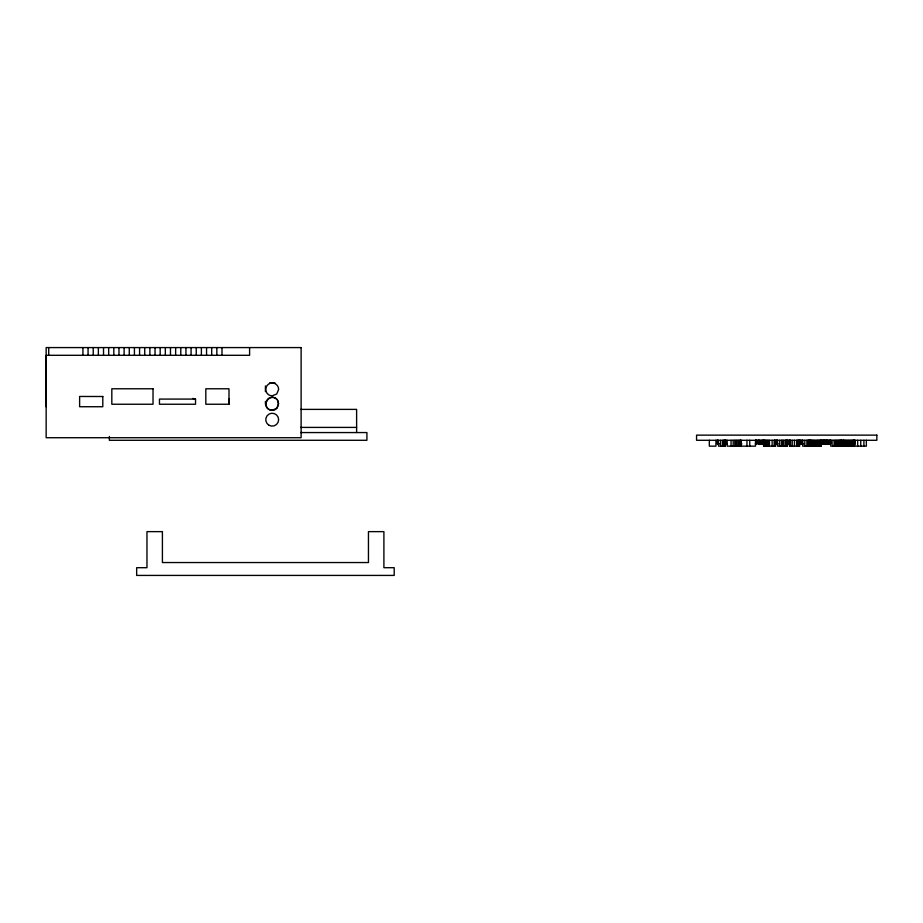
<?xml version="1.0" encoding="UTF-8"?>
<svg xmlns="http://www.w3.org/2000/svg" width="923" height="923" viewBox="0 0 923 923"><rect width="100%" height="100%" fill="white"/><g stroke="black" fill="none" stroke-linecap="round" stroke-linejoin="round"><path stroke-width="1.38" d="M46.15 406.812L46.15 355.297L249.602 355.297L249.602 347.579M228.996 404.239L228.996 388.779L205.817 388.779L205.817 404.239L228.996 404.239L229.354 398.586M278.596 403.824L276.9 408.139L272.47 410.204M271.939 397.444C263.897 397.467 264.186 410.516 272.204 410.216M269.504 382.907L275.031 382.907M195.526 399.082L159.46 399.082L159.46 404.239L195.526 404.239L195.526 399.082L192.78 398.424M300.61 409.385L356.613 409.385L356.613 432.564M300.61 427.407L356.613 427.407M300.61 432.564L366.916 432.564L366.916 440.283L109.364 440.283L109.364 436.429M719.513 443.894L717.171 443.894L717.171 440.283M725.051 443.894L727.139 443.894M739.311 443.894L741.896 443.894M755.291 443.894L756.433 443.894L756.433 440.283M763.69 443.894L758.002 443.894L758.083 440.283M774.893 443.894L776.174 443.894L776.174 440.283M778.262 443.894L776.912 443.894L776.912 440.283M787.169 443.894L789.846 443.894M798.753 443.894L803.552 443.894M808.41 443.894L810.844 443.894M820.847 443.894L824.712 443.894L824.677 440.283M853.106 443.894L854.756 443.894L854.756 440.283M775.158 446.144L763.575 446.144L763.575 440.283M799.641 446.144L789.477 446.144L789.477 440.283M842.791 446.144L854.213 446.144M272.204 397.432C282.011 397.271 279.138 413.389 269.989 409.87C259.998 406.212 270.335 391.525 277.142 399.694M277.592 400.409L278.584 403.559M866.351 440.283L866.351 446.144L854.975 446.144L855.021 440.283M863.905 440.283L863.905 446.144M860.744 440.283L860.744 446.144M857.663 440.283L857.663 446.144M854.548 440.283L854.548 443.894M854.11 440.283L854.11 446.144M853.821 440.283L853.821 446.144M853.337 440.283L853.337 446.144M852.656 440.283L852.656 446.144M851.814 440.283L851.814 446.144M850.844 440.283L850.844 446.144M849.748 440.283L849.748 446.144M848.514 440.283L848.514 446.144M847.291 440.283L847.291 446.144M846.195 440.283L846.195 446.144M845.214 440.283L845.214 446.144M844.372 440.283L844.372 446.144M843.68 440.283L843.68 446.144M843.195 440.283L843.195 446.144M842.895 440.283L842.895 446.144M841.984 440.283L841.984 443.894M841.464 440.283L841.464 446.144L830.758 446.144L830.758 440.283M841.372 440.283L841.372 446.144M841.153 440.283L841.153 446.144M840.772 440.283L840.772 446.144M840.218 440.283L840.218 446.144M839.538 440.283L839.538 446.144M838.742 440.283L838.742 446.144M837.842 440.283L837.842 446.144M836.815 440.283L836.815 446.144M835.673 440.283L835.673 446.144M834.669 440.283L834.669 446.144M832.904 440.283L832.904 446.144M831.023 440.283L831.023 443.894L825.762 443.894L825.762 440.283M830.608 440.283L830.608 443.894M830.089 440.283L830.089 443.894M829.477 440.283L829.477 443.894M828.75 440.283L828.75 443.894M828.035 440.283L828.035 443.894M827.423 440.283L827.423 443.894M826.904 440.283L826.904 443.894M826.489 440.283L826.489 443.894M826.177 440.283L826.166 443.894M825.947 440.283L825.947 443.894M824.539 440.283L824.539 443.894M824.308 440.283L824.308 443.894M823.997 440.283L823.997 443.894M823.581 440.283L823.581 443.894M823.062 440.283L823.062 443.894M822.451 440.283L822.451 443.894M821.724 440.283L821.724 443.894M821.262 440.283L821.262 446.144L810.221 446.144L810.071 440.283M821.17 446.144L821.02 440.283L820.893 446.144M820.443 440.283L820.443 446.144M819.843 440.283L819.843 446.144M819.093 440.283L819.093 446.144M818.24 440.283L818.24 446.144M817.259 440.283L817.259 446.144M816.14 440.283L816.14 446.144M814.871 440.283L814.871 446.144M813.74 440.283L813.74 446.144M812.736 440.283L812.736 446.144M811.859 440.283L811.859 446.144M811.144 440.283L811.144 446.144M810.325 440.283L810.325 446.144M809.656 440.283L809.656 443.894M809.436 440.283L809.436 446.144L802.664 446.144L802.664 440.283M809.183 440.283L809.183 443.894M809.056 440.283L809.056 446.144M808.56 440.283L808.56 446.144M807.729 440.283L807.729 446.144M806.864 440.283L806.864 446.144M804.81 440.283L804.81 446.144M802.445 440.283L802.375 443.894M801.579 440.283L801.579 443.894M800.633 440.283L800.633 443.894M800.056 440.283L800.056 443.894M799.641 440.283L799.56 446.144M799.295 440.283L799.295 446.144M799.006 440.283L799.006 443.894M798.868 440.283L798.868 446.144M798.257 440.283L798.257 446.144M797.495 440.283L797.495 446.144M796.63 440.283L796.63 446.144M794.415 440.283L794.415 446.144M792.222 440.283L792.222 446.144M790.515 440.283L790.515 446.144M790.03 440.283L790.03 446.144M789.615 440.283L789.615 446.144M788.346 440.283L788.346 443.894M787.342 440.283L787.342 446.144L777.304 446.144L777.304 440.283M787.077 440.283L787.077 446.144M786.742 440.283L786.742 446.144M786.281 440.283L786.281 446.144M785.692 440.283L785.692 446.144M785.011 440.283L785.011 446.144M783.327 440.283L783.327 446.144M782.312 440.283L782.312 446.144M781.354 440.283L781.354 446.144M779.45 440.283L779.45 446.144M776.993 440.283L776.993 443.894M775.158 440.283L775.066 446.144L774.962 440.283M774.501 440.283L774.501 446.144M774.328 440.283L774.351 446.144M772.136 440.283L772.136 446.144M769.436 440.283L769.436 446.144M768.236 440.283L768.236 446.144M767.151 440.283L767.151 446.144M766.182 440.283L766.182 446.144M765.317 440.283L765.317 446.144M764.613 440.283L764.613 446.144M764.106 440.283L764.106 446.144M763.736 440.283L763.806 446.144M763.298 440.283L763.298 443.894M763.033 440.283L763.033 443.894M762.663 440.283L762.663 443.894M761.81 440.283L761.81 443.894M760.702 440.283L760.702 443.894M759.364 440.283L759.364 443.894M759.144 440.283L759.144 443.894M758.729 440.283L758.729 443.894M756.825 440.283L756.825 443.894M756.306 440.283L756.387 443.894M756.018 440.283L756.018 443.894M755.695 440.283L755.695 443.894M755.487 440.283L755.487 446.144L741.215 446.144L741.215 440.283M749.753 440.283L749.753 446.144M746.961 440.283L746.961 446.144M740.754 440.283L740.754 443.894M740.592 440.283L740.592 446.144L727.174 446.144L727.174 440.283M740.373 440.283L740.361 446.144M739.692 440.283L739.692 446.144M738.608 440.283L738.608 446.144M737.142 440.283L737.142 446.144M736.081 440.283L736.081 446.144M734.812 440.283L734.812 446.144M733.185 440.283L733.185 446.144M731.051 440.283L731.051 446.144M726.182 440.283L726.182 443.894M725.328 440.283L725.328 446.144L718.555 446.144L718.555 440.283M725.063 440.283L725.063 443.894M724.959 440.283L724.959 446.144M724.463 440.283L724.463 446.144M723.62 440.283L723.62 446.144M722.755 440.283L722.755 446.144M720.701 440.283L720.701 446.144M717.794 440.283L717.794 443.894M717.333 440.283L717.333 443.894M715.936 440.283L715.936 446.144L709.326 446.144L709.326 440.283M272.204 382.907L272.204 382.976A6.438 6.438 0 0 0 265.766 389.414A6.438 6.438 0 0 0 272.204 395.852L276.762 393.971L278.642 389.414A6.438 6.438 0 0 0 272.204 382.976M265.42 385.976L265.42 391.594M265.42 401.424L265.42 404.239M221.993 347.579L221.993 355.297M216.836 347.579L216.836 355.297M211.69 347.579L211.69 355.297M206.544 347.579L206.544 355.297M201.387 347.579L201.387 355.297M196.241 347.579L196.241 355.297M191.084 347.579L191.084 355.297M185.938 347.579L185.938 355.297M180.781 347.579L180.781 355.297M175.635 347.579L175.635 355.297M170.478 347.579L170.478 355.297M165.332 347.579L165.332 355.297M160.175 347.579L160.175 355.297M155.029 347.579L155.029 355.297M149.884 347.579L149.884 355.297M144.726 347.579L144.726 355.297M139.581 347.579L139.581 355.297M134.423 347.579L134.423 355.297M129.278 347.579L129.278 355.297M124.12 347.579L124.12 355.297M118.975 347.579L118.975 355.297M113.817 347.579L113.817 355.297M108.672 347.579L108.672 355.297M103.526 347.579L103.526 355.297M98.369 347.579L98.369 355.297M93.223 347.579L93.223 355.297M88.066 347.579L88.066 355.297M82.92 347.579L82.92 355.297M48.723 347.579L48.723 355.297M301.117 347.579L46.15 347.579L46.15 437.721L301.117 437.721L301.117 347.579M153.022 388.779L111.821 388.779L111.821 404.239L153.022 404.239L153.022 388.779M102.799 396.509L79.62 396.463L79.62 406.731L102.799 406.731L102.799 396.463M876.85 435.137L696.565 435.137L696.565 440.283L876.85 440.283L876.85 435.137M162.413 531.636L146.965 531.636L146.965 567.703L136.662 567.703L136.662 575.421L394.202 575.421L394.202 567.703L383.899 567.703L383.899 531.636L368.45 531.636L368.45 562.545L162.413 562.545L162.413 531.636M810.648 446.144L810.648 440.283L810.625 446.144M758.337 443.894L758.337 440.283L758.256 443.894M268.985 425.261A6.438 6.438 0 0 0 278.642 419.688A6.438 6.438 0 0 0 268.985 414.115A6.438 6.438 0 0 0 268.985 425.261"/></g></svg>
